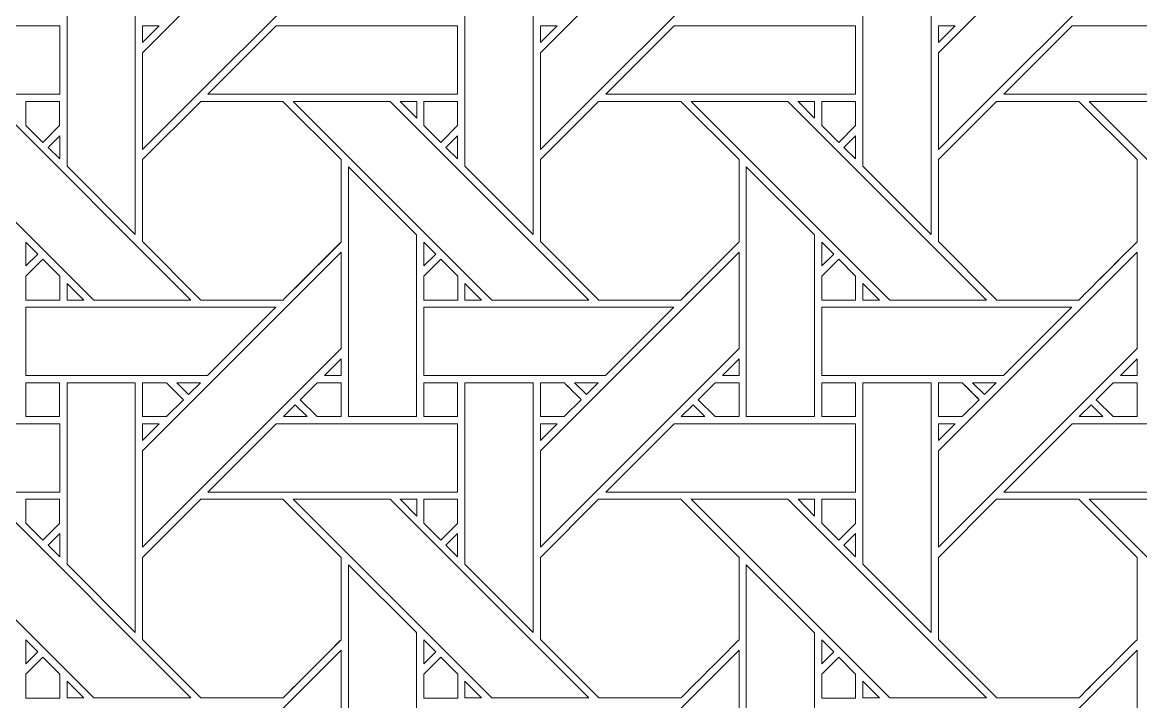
# Model space of a CAD drawing. Header units: inches. Extents: x 4.9 to 19.9, y 1.6 to 16.6.
# Drawn here: x 7.59 to 10.256, y 11.221 to 12.841 of the extents above; entities that cross this region are included whole.
import ezdxf

# ---------------------------------------------------------------- set-up
doc = ezdxf.new("R2010")
doc.units = ezdxf.units.IN
doc.header["$MEASUREMENT"] = 0
doc.layers.add('Design', color=7, linetype='Continuous', lineweight=0)

msp = doc.modelspace()

# ---------------------------------------------------------------- linework, layer by layer
at = {"layer": 'Design'}
for points, knots in [([(12.3829, 16.5948), (8.2407, 16.5948), (4.8829, 13.2369), (4.8829, 9.0948), (4.8829, 4.9526), (8.2407, 1.5948), (12.3829, 1.5948), (16.525, 1.5948), (19.8829, 4.9526), (19.8829, 9.0948), (19.8829, 13.2369), (16.525, 16.5948), (12.3829, 16.5948)], [0, 0, 0, 0, 1, 1, 1, 2, 2, 2, 3, 3, 3, 4, 4, 4, 4]), ([(12.3829, 15.6543), (8.7601, 15.6543), (5.8233, 12.7175), (5.8233, 9.0948), (5.8233, 5.472), (8.7601, 2.5353), (12.3829, 2.5353), (16.0056, 2.5353), (18.9424, 5.472), (18.9424, 9.0948), (18.9424, 12.7175), (16.0056, 15.6543), (12.3829, 15.6543)], [0, 0, 0, 0, 1, 1, 1, 2, 2, 2, 3, 3, 3, 4, 4, 4, 4]), ([(8.3504, 13.0116), (8.3504, 13.0116), (7.8768, 12.5379), (7.8768, 12.5379), (7.8768, 12.5379), (7.8768, 12.768), (7.8768, 12.768), (7.8768, 12.768), (8.3504, 13.2416), (8.3504, 13.2416), (8.3504, 13.2416), (8.3504, 13.0116), (8.3504, 13.0116)], [0, 0, 0, 0, 1, 1, 1, 2, 2, 2, 3, 3, 3, 4, 4, 4, 4]), ([(9.2992, 13.0116), (9.2992, 13.0116), (8.8255, 12.5379), (8.8255, 12.5379), (8.8255, 12.5379), (8.8255, 12.768), (8.8255, 12.768), (8.8255, 12.768), (9.2992, 13.2416), (9.2992, 13.2416), (9.2992, 13.2416), (9.2992, 13.0116), (9.2992, 13.0116)], [0, 0, 0, 0, 1, 1, 1, 2, 2, 2, 3, 3, 3, 4, 4, 4, 4]), ([(10.2479, 13.0116), (10.2479, 13.0116), (9.7742, 12.5379), (9.7742, 12.5379), (9.7742, 12.5379), (9.7742, 12.768), (9.7742, 12.768), (9.7742, 12.768), (10.2479, 13.2416), (10.2479, 13.2416), (10.2479, 13.2416), (10.2479, 13.0116), (10.2479, 13.0116)], [0, 0, 0, 0, 1, 1, 1, 2, 2, 2, 3, 3, 3, 4, 4, 4, 4]), ([(7.8596, 12.9301), (7.8596, 12.9301), (7.8596, 12.335), (7.8596, 12.335), (7.8596, 12.335), (7.6967, 12.4979), (7.6967, 12.4979), (7.6967, 12.4979), (7.6967, 12.9301), (7.6967, 12.9301), (7.6967, 12.9301), (7.8596, 12.9301), (7.8596, 12.9301)], [0, 0, 0, 0, 1, 1, 1, 2, 2, 2, 3, 3, 3, 4, 4, 4, 4]), ([(8.6454, 12.4979), (8.6454, 12.4979), (8.6454, 12.9301), (8.6454, 12.9301), (8.6454, 12.9301), (8.8083, 12.9301), (8.8083, 12.9301), (8.8083, 12.9301), (8.8083, 12.335), (8.8083, 12.335), (8.8083, 12.335), (8.6454, 12.4979), (8.6454, 12.4979)], [0, 0, 0, 0, 1, 1, 1, 2, 2, 2, 3, 3, 3, 4, 4, 4, 4]), ([(9.7571, 12.9301), (9.7571, 12.9301), (9.7571, 12.335), (9.7571, 12.335), (9.7571, 12.335), (9.5942, 12.4979), (9.5942, 12.4979), (9.5942, 12.4979), (9.5942, 12.9301), (9.5942, 12.9301), (9.5942, 12.9301), (9.7571, 12.9301), (9.7571, 12.9301)], [0, 0, 0, 0, 1, 1, 1, 2, 2, 2, 3, 3, 3, 4, 4, 4, 4]), ([(7.6792, 12.8322), (7.6792, 12.8322), (7.6792, 12.6694), (7.6792, 12.6694), (7.6792, 12.6694), (7.0839, 12.6694), (7.0839, 12.6694), (7.0839, 12.6694), (7.2467, 12.8322), (7.2467, 12.8322), (7.2467, 12.8322), (7.6792, 12.8322), (7.6792, 12.8322)], [0, 0, 0, 0, 1, 1, 1, 2, 2, 2, 3, 3, 3, 4, 4, 4, 4]), ([(7.9166, 12.8322), (7.9166, 12.8322), (7.8768, 12.7924), (7.8768, 12.7924), (7.8768, 12.7924), (7.8768, 12.8322), (7.8768, 12.8322), (7.8768, 12.8322), (7.9166, 12.8322), (7.9166, 12.8322)], [0, 0, 0, 0, 1, 1, 1, 2, 2, 2, 3, 3, 3, 3]), ([(8.6279, 12.8322), (8.6279, 12.8322), (8.6279, 12.6694), (8.6279, 12.6694), (8.6279, 12.6694), (8.0326, 12.6694), (8.0326, 12.6694), (8.0326, 12.6694), (8.1954, 12.8322), (8.1954, 12.8322), (8.1954, 12.8322), (8.6279, 12.8322), (8.6279, 12.8322)], [0, 0, 0, 0, 1, 1, 1, 2, 2, 2, 3, 3, 3, 4, 4, 4, 4]), ([(8.8255, 12.7924), (8.8255, 12.7924), (8.8255, 12.8322), (8.8255, 12.8322), (8.8255, 12.8322), (8.8653, 12.8322), (8.8653, 12.8322), (8.8653, 12.8322), (8.8255, 12.7924), (8.8255, 12.7924)], [0, 0, 0, 0, 1, 1, 1, 2, 2, 2, 3, 3, 3, 3]), ([(9.5766, 12.8322), (9.5766, 12.8322), (9.5766, 12.6694), (9.5766, 12.6694), (9.5766, 12.6694), (8.9813, 12.6694), (8.9813, 12.6694), (8.9813, 12.6694), (9.1442, 12.8322), (9.1442, 12.8322), (9.1442, 12.8322), (9.5766, 12.8322), (9.5766, 12.8322)], [0, 0, 0, 0, 1, 1, 1, 2, 2, 2, 3, 3, 3, 4, 4, 4, 4]), ([(9.8141, 12.8322), (9.8141, 12.8322), (9.7742, 12.7924), (9.7742, 12.7924), (9.7742, 12.7924), (9.7742, 12.8322), (9.7742, 12.8322), (9.7742, 12.8322), (9.8141, 12.8322), (9.8141, 12.8322)], [0, 0, 0, 0, 1, 1, 1, 2, 2, 2, 3, 3, 3, 3]), ([(10.5253, 12.8322), (10.5253, 12.8322), (10.5253, 12.6694), (10.5253, 12.6694), (10.5253, 12.6694), (9.9301, 12.6694), (9.9301, 12.6694), (9.9301, 12.6694), (10.0929, 12.8322), (10.0929, 12.8322), (10.0929, 12.8322), (10.5253, 12.8322), (10.5253, 12.8322)], [0, 0, 0, 0, 1, 1, 1, 2, 2, 2, 3, 3, 3, 4, 4, 4, 4]), ([(7.5181, 12.6522), (7.5181, 12.6522), (7.9918, 12.1786), (7.9918, 12.1786), (7.9918, 12.1786), (7.7607, 12.1786), (7.7607, 12.1786), (7.7607, 12.1786), (7.2872, 12.6522), (7.2872, 12.6522), (7.2872, 12.6522), (7.5181, 12.6522), (7.5181, 12.6522)], [0, 0, 0, 0, 1, 1, 1, 2, 2, 2, 3, 3, 3, 4, 4, 4, 4]), ([(7.6791, 12.6523), (7.6791, 12.6523), (7.6791, 12.5947), (7.6791, 12.5947), (7.6791, 12.5947), (7.6392, 12.5547), (7.6392, 12.5547), (7.6392, 12.5547), (7.5988, 12.5951), (7.5988, 12.5951), (7.5988, 12.5951), (7.5988, 12.6523), (7.5988, 12.6523), (7.5988, 12.6523), (7.6791, 12.6523), (7.6791, 12.6523)], [0, 0, 0, 0, 1, 1, 1, 2, 2, 2, 3, 3, 3, 4, 4, 4, 5, 5, 5, 5]), ([(7.6392, 12.5547), (7.6392, 12.5547), (7.5988, 12.5951), (7.5988, 12.5951), (7.5988, 12.5951), (7.5988, 12.6523), (7.5988, 12.6523), (7.5988, 12.6523), (7.6791, 12.6523), (7.6791, 12.6523), (7.6791, 12.6523), (7.6791, 12.5947), (7.6791, 12.5947), (7.6791, 12.5947), (7.6392, 12.5547), (7.6392, 12.5547)], [0, 0, 0, 0, 1, 1, 1, 2, 2, 2, 3, 3, 3, 4, 4, 4, 5, 5, 5, 5]), ([(8.2117, 12.1786), (8.2117, 12.1786), (8.016, 12.1786), (8.016, 12.1786), (8.016, 12.1786), (7.8767, 12.3179), (7.8767, 12.3179), (7.8767, 12.3179), (7.8767, 12.5135), (7.8767, 12.5135), (7.8767, 12.5135), (8.0154, 12.6523), (8.0154, 12.6523), (8.0154, 12.6523), (8.2116, 12.6523), (8.2116, 12.6523), (8.2116, 12.6523), (8.3504, 12.5135), (8.3504, 12.5135), (8.3504, 12.5135), (8.3504, 12.3173), (8.3504, 12.3173), (8.3326, 12.2994), (8.2207, 12.1876), (8.2117, 12.1786)], [0, 0, 0, 0, 1, 1, 1, 2, 2, 2, 3, 3, 3, 4, 4, 4, 5, 5, 5, 6, 6, 6, 7, 7, 7, 8, 8, 8, 8]), ([(8.2116, 12.6523), (8.2116, 12.6523), (8.3504, 12.5135), (8.3504, 12.5135), (8.3504, 12.5135), (8.3504, 12.3173), (8.3504, 12.3173), (8.3322, 12.299), (8.2204, 12.1874), (8.2117, 12.1786), (8.2117, 12.1786), (8.016, 12.1786), (8.016, 12.1786), (8.016, 12.1786), (7.8767, 12.3179), (7.8767, 12.3179), (7.8767, 12.3179), (7.8767, 12.5135), (7.8767, 12.5135), (7.8767, 12.5135), (8.0154, 12.6523), (8.0154, 12.6523), (8.0154, 12.6523), (8.2116, 12.6523), (8.2116, 12.6523)], [0, 0, 0, 0, 1, 1, 1, 2, 2, 2, 3, 3, 3, 4, 4, 4, 5, 5, 5, 6, 6, 6, 7, 7, 7, 8, 8, 8, 8]), ([(8.9405, 12.1786), (8.9405, 12.1786), (8.7095, 12.1786), (8.7095, 12.1786), (8.7095, 12.1786), (8.2359, 12.6522), (8.2359, 12.6522), (8.2359, 12.6522), (8.4668, 12.6522), (8.4668, 12.6522), (8.4668, 12.6522), (8.9405, 12.1786), (8.9405, 12.1786)], [0, 0, 0, 0, 1, 1, 1, 2, 2, 2, 3, 3, 3, 4, 4, 4, 4]), ([(8.491, 12.6522), (8.491, 12.6522), (8.5304, 12.6522), (8.5304, 12.6522), (8.5304, 12.6522), (8.5304, 12.6124), (8.5304, 12.6124), (8.5304, 12.6124), (8.491, 12.6522), (8.491, 12.6522)], [0, 0, 0, 0, 1, 1, 1, 2, 2, 2, 3, 3, 3, 3]), ([(8.6278, 12.6523), (8.6278, 12.6523), (8.6278, 12.5947), (8.6278, 12.5947), (8.6278, 12.5947), (8.5879, 12.5547), (8.5879, 12.5547), (8.5879, 12.5547), (8.5476, 12.5951), (8.5476, 12.5951), (8.5476, 12.5951), (8.5476, 12.6523), (8.5476, 12.6523), (8.5476, 12.6523), (8.6278, 12.6523), (8.6278, 12.6523)], [0, 0, 0, 0, 1, 1, 1, 2, 2, 2, 3, 3, 3, 4, 4, 4, 5, 5, 5, 5]), ([(8.6278, 12.5947), (8.6278, 12.5947), (8.5879, 12.5547), (8.5879, 12.5547), (8.5879, 12.5547), (8.5476, 12.5951), (8.5476, 12.5951), (8.5476, 12.5951), (8.5476, 12.6523), (8.5476, 12.6523), (8.5476, 12.6523), (8.6278, 12.6523), (8.6278, 12.6523), (8.6278, 12.6523), (8.6278, 12.5947), (8.6278, 12.5947)], [0, 0, 0, 0, 1, 1, 1, 2, 2, 2, 3, 3, 3, 4, 4, 4, 5, 5, 5, 5]), ([(8.9642, 12.6523), (8.9642, 12.6523), (9.1604, 12.6523), (9.1604, 12.6523), (9.1604, 12.6523), (9.2991, 12.5135), (9.2991, 12.5135), (9.2991, 12.5135), (9.2991, 12.3173), (9.2991, 12.3173), (9.2813, 12.2994), (9.1694, 12.1876), (9.1604, 12.1786), (9.1604, 12.1786), (8.9647, 12.1786), (8.9647, 12.1786), (8.9647, 12.1786), (8.8255, 12.3179), (8.8255, 12.3179), (8.8255, 12.3179), (8.8255, 12.5135), (8.8255, 12.5135), (8.8255, 12.5135), (8.9642, 12.6523), (8.9642, 12.6523)], [0, 0, 0, 0, 1, 1, 1, 2, 2, 2, 3, 3, 3, 4, 4, 4, 5, 5, 5, 6, 6, 6, 7, 7, 7, 8, 8, 8, 8]), ([(8.9642, 12.6523), (8.9642, 12.6523), (9.1604, 12.6523), (9.1604, 12.6523), (9.1604, 12.6523), (9.2991, 12.5135), (9.2991, 12.5135), (9.2991, 12.5135), (9.2991, 12.3173), (9.2991, 12.3173), (9.281, 12.2991), (9.1691, 12.1874), (9.1604, 12.1786), (9.1604, 12.1786), (8.9647, 12.1786), (8.9647, 12.1786), (8.9647, 12.1786), (8.8255, 12.3179), (8.8255, 12.3179), (8.8255, 12.3179), (8.8255, 12.5135), (8.8255, 12.5135), (8.8255, 12.5135), (8.9642, 12.6523), (8.9642, 12.6523)], [0, 0, 0, 0, 1, 1, 1, 2, 2, 2, 3, 3, 3, 4, 4, 4, 5, 5, 5, 6, 6, 6, 7, 7, 7, 8, 8, 8, 8]), ([(9.4156, 12.6522), (9.4156, 12.6522), (9.8892, 12.1786), (9.8892, 12.1786), (9.8892, 12.1786), (9.6582, 12.1786), (9.6582, 12.1786), (9.6582, 12.1786), (9.1846, 12.6522), (9.1846, 12.6522), (9.1846, 12.6522), (9.4156, 12.6522), (9.4156, 12.6522)], [0, 0, 0, 0, 1, 1, 1, 2, 2, 2, 3, 3, 3, 4, 4, 4, 4]), ([(9.4791, 12.6522), (9.4791, 12.6522), (9.4791, 12.6124), (9.4791, 12.6124), (9.4791, 12.6124), (9.4397, 12.6522), (9.4397, 12.6522), (9.4397, 12.6522), (9.4791, 12.6522), (9.4791, 12.6522)], [0, 0, 0, 0, 1, 1, 1, 2, 2, 2, 3, 3, 3, 3]), ([(9.5766, 12.6523), (9.5766, 12.6523), (9.5766, 12.5947), (9.5766, 12.5947), (9.5766, 12.5947), (9.5366, 12.5547), (9.5366, 12.5547), (9.5366, 12.5547), (9.4963, 12.5951), (9.4963, 12.5951), (9.4963, 12.5951), (9.4963, 12.6523), (9.4963, 12.6523), (9.4963, 12.6523), (9.5766, 12.6523), (9.5766, 12.6523)], [0, 0, 0, 0, 1, 1, 1, 2, 2, 2, 3, 3, 3, 4, 4, 4, 5, 5, 5, 5]), ([(9.5366, 12.5547), (9.5366, 12.5547), (9.4963, 12.5951), (9.4963, 12.5951), (9.4963, 12.5951), (9.4963, 12.6523), (9.4963, 12.6523), (9.4963, 12.6523), (9.5766, 12.6523), (9.5766, 12.6523), (9.5766, 12.6523), (9.5766, 12.5947), (9.5766, 12.5947), (9.5766, 12.5947), (9.5366, 12.5547), (9.5366, 12.5547)], [0, 0, 0, 0, 1, 1, 1, 2, 2, 2, 3, 3, 3, 4, 4, 4, 5, 5, 5, 5]), ([(9.9129, 12.6523), (9.9129, 12.6523), (10.1091, 12.6523), (10.1091, 12.6523), (10.1091, 12.6523), (10.2478, 12.5135), (10.2478, 12.5135), (10.2478, 12.5135), (10.2478, 12.3173), (10.2478, 12.3173), (10.23, 12.2994), (10.1181, 12.1876), (10.1091, 12.1786), (10.1091, 12.1786), (9.9134, 12.1786), (9.9134, 12.1786), (9.9134, 12.1786), (9.7742, 12.3179), (9.7742, 12.3179), (9.7742, 12.3179), (9.7742, 12.5135), (9.7742, 12.5135), (9.7742, 12.5135), (9.9129, 12.6523), (9.9129, 12.6523)], [0, 0, 0, 0, 1, 1, 1, 2, 2, 2, 3, 3, 3, 4, 4, 4, 5, 5, 5, 6, 6, 6, 7, 7, 7, 8, 8, 8, 8]), ([(10.1091, 12.6523), (10.1091, 12.6523), (10.2478, 12.5135), (10.2478, 12.5135), (10.2478, 12.5135), (10.2478, 12.3173), (10.2478, 12.3173), (10.2301, 12.2995), (10.1182, 12.1877), (10.1091, 12.1786), (10.1091, 12.1786), (9.9134, 12.1786), (9.9134, 12.1786), (9.9134, 12.1786), (9.7742, 12.3179), (9.7742, 12.3179), (9.7742, 12.3179), (9.7742, 12.5135), (9.7742, 12.5135), (9.7742, 12.5135), (9.9129, 12.6523), (9.9129, 12.6523), (9.9129, 12.6523), (10.1091, 12.6523), (10.1091, 12.6523)], [0, 0, 0, 0, 1, 1, 1, 2, 2, 2, 3, 3, 3, 4, 4, 4, 5, 5, 5, 6, 6, 6, 7, 7, 7, 8, 8, 8, 8]), ([(10.838, 12.1786), (10.838, 12.1786), (10.6069, 12.1786), (10.6069, 12.1786), (10.6069, 12.1786), (10.1334, 12.6522), (10.1334, 12.6522), (10.1334, 12.6522), (10.3643, 12.6522), (10.3643, 12.6522), (10.3643, 12.6522), (10.838, 12.1786), (10.838, 12.1786)], [0, 0, 0, 0, 1, 1, 1, 2, 2, 2, 3, 3, 3, 4, 4, 4, 4]), ([(7.6792, 12.5704), (7.6792, 12.5704), (7.6792, 12.5152), (7.6792, 12.5152), (7.6792, 12.5152), (7.6514, 12.5426), (7.6514, 12.5426), (7.6514, 12.5426), (7.6792, 12.5704), (7.6792, 12.5704)], [0, 0, 0, 0, 1, 1, 1, 2, 2, 2, 3, 3, 3, 3]), ([(8.6279, 12.5704), (8.6279, 12.5704), (8.6279, 12.5152), (8.6279, 12.5152), (8.6279, 12.5152), (8.6001, 12.5426), (8.6001, 12.5426), (8.6001, 12.5426), (8.6279, 12.5704), (8.6279, 12.5704)], [0, 0, 0, 0, 1, 1, 1, 2, 2, 2, 3, 3, 3, 3]), ([(9.5766, 12.5704), (9.5766, 12.5704), (9.5766, 12.5152), (9.5766, 12.5152), (9.5766, 12.5152), (9.5488, 12.5426), (9.5488, 12.5426), (9.5488, 12.5426), (9.5766, 12.5704), (9.5766, 12.5704)], [0, 0, 0, 0, 1, 1, 1, 2, 2, 2, 3, 3, 3, 3]), ([(8.3676, 11.9006), (8.3676, 11.9006), (8.3676, 12.4964), (8.3676, 12.4964), (8.3676, 12.4964), (8.5303, 12.3343), (8.5303, 12.3343), (8.5303, 12.3343), (8.5303, 11.9006), (8.5303, 11.9006), (8.5303, 11.9006), (8.3676, 11.9006), (8.3676, 11.9006)], [0, 0, 0, 0, 1, 1, 1, 2, 2, 2, 3, 3, 3, 4, 4, 4, 4]), ([(9.3163, 11.9006), (9.3163, 11.9006), (9.3163, 12.4964), (9.3163, 12.4964), (9.3163, 12.4964), (9.4791, 12.3343), (9.4791, 12.3343), (9.4791, 12.3343), (9.4791, 11.9006), (9.4791, 11.9006), (9.4791, 11.9006), (9.3163, 11.9006), (9.3163, 11.9006)], [0, 0, 0, 0, 1, 1, 1, 2, 2, 2, 3, 3, 3, 4, 4, 4, 4]), ([(7.5989, 12.26), (7.5989, 12.26), (7.5989, 12.3168), (7.5989, 12.3168), (7.5989, 12.3168), (7.6271, 12.2882), (7.6271, 12.2882), (7.6271, 12.2882), (7.5989, 12.26), (7.5989, 12.26)], [0, 0, 0, 0, 1, 1, 1, 2, 2, 2, 3, 3, 3, 3]), ([(8.3504, 12.0628), (8.3504, 12.0628), (7.8768, 11.5892), (7.8768, 11.5892), (7.8768, 11.5892), (7.8768, 11.8193), (7.8768, 11.8193), (7.8768, 11.8193), (8.3504, 12.2929), (8.3504, 12.2929), (8.3504, 12.2929), (8.3504, 12.0628), (8.3504, 12.0628)], [0, 0, 0, 0, 1, 1, 1, 2, 2, 2, 3, 3, 3, 4, 4, 4, 4]), ([(8.5476, 12.26), (8.5476, 12.26), (8.5476, 12.3168), (8.5476, 12.3168), (8.5476, 12.3168), (8.5758, 12.2882), (8.5758, 12.2882), (8.5758, 12.2882), (8.5476, 12.26), (8.5476, 12.26)], [0, 0, 0, 0, 1, 1, 1, 2, 2, 2, 3, 3, 3, 3]), ([(9.2992, 12.0628), (9.2992, 12.0628), (8.8255, 11.5892), (8.8255, 11.5892), (8.8255, 11.5892), (8.8255, 11.8193), (8.8255, 11.8193), (8.8255, 11.8193), (9.2992, 12.2929), (9.2992, 12.2929), (9.2992, 12.2929), (9.2992, 12.0628), (9.2992, 12.0628)], [0, 0, 0, 0, 1, 1, 1, 2, 2, 2, 3, 3, 3, 4, 4, 4, 4]), ([(9.4964, 12.26), (9.4964, 12.26), (9.4964, 12.3168), (9.4964, 12.3168), (9.4964, 12.3168), (9.5246, 12.2882), (9.5246, 12.2882), (9.5246, 12.2882), (9.4964, 12.26), (9.4964, 12.26)], [0, 0, 0, 0, 1, 1, 1, 2, 2, 2, 3, 3, 3, 3]), ([(10.2479, 12.0628), (10.2479, 12.0628), (9.7742, 11.5892), (9.7742, 11.5892), (9.7742, 11.5892), (9.7742, 11.8193), (9.7742, 11.8193), (9.7742, 11.8193), (10.2479, 12.2929), (10.2479, 12.2929), (10.2479, 12.2929), (10.2479, 12.0628), (10.2479, 12.0628)], [0, 0, 0, 0, 1, 1, 1, 2, 2, 2, 3, 3, 3, 4, 4, 4, 4]), ([(7.5989, 12.1784), (7.5989, 12.1784), (7.5989, 12.2357), (7.5989, 12.2357), (7.5989, 12.2357), (7.6392, 12.276), (7.6392, 12.276), (7.6392, 12.276), (7.6795, 12.2357), (7.6795, 12.2357), (7.6795, 12.2357), (7.6795, 12.1784), (7.6795, 12.1784), (7.6795, 12.1784), (7.5989, 12.1784), (7.5989, 12.1784)], [0, 0, 0, 0, 1, 1, 1, 2, 2, 2, 3, 3, 3, 4, 4, 4, 5, 5, 5, 5]), ([(7.6392, 12.276), (7.6392, 12.276), (7.6795, 12.2357), (7.6795, 12.2357), (7.6795, 12.2357), (7.6795, 12.1784), (7.6795, 12.1784), (7.6795, 12.1784), (7.5989, 12.1784), (7.5989, 12.1784), (7.5989, 12.1784), (7.5989, 12.2357), (7.5989, 12.2357), (7.5989, 12.2357), (7.6392, 12.276), (7.6392, 12.276)], [0, 0, 0, 0, 1, 1, 1, 2, 2, 2, 3, 3, 3, 4, 4, 4, 5, 5, 5, 5]), ([(8.5476, 12.1784), (8.5476, 12.1784), (8.5476, 12.2357), (8.5476, 12.2357), (8.5476, 12.2357), (8.5879, 12.276), (8.5879, 12.276), (8.5879, 12.276), (8.6282, 12.2357), (8.6282, 12.2357), (8.6282, 12.2357), (8.6282, 12.1784), (8.6282, 12.1784), (8.6282, 12.1784), (8.5476, 12.1784), (8.5476, 12.1784)], [0, 0, 0, 0, 1, 1, 1, 2, 2, 2, 3, 3, 3, 4, 4, 4, 5, 5, 5, 5]), ([(8.5879, 12.276), (8.5879, 12.276), (8.6282, 12.2357), (8.6282, 12.2357), (8.6282, 12.2357), (8.6282, 12.1784), (8.6282, 12.1784), (8.6282, 12.1784), (8.5476, 12.1784), (8.5476, 12.1784), (8.5476, 12.1784), (8.5476, 12.2357), (8.5476, 12.2357), (8.5476, 12.2357), (8.5879, 12.276), (8.5879, 12.276)], [0, 0, 0, 0, 1, 1, 1, 2, 2, 2, 3, 3, 3, 4, 4, 4, 5, 5, 5, 5]), ([(9.4963, 12.1784), (9.4963, 12.1784), (9.4963, 12.2357), (9.4963, 12.2357), (9.4963, 12.2357), (9.5367, 12.276), (9.5367, 12.276), (9.5367, 12.276), (9.577, 12.2357), (9.577, 12.2357), (9.577, 12.2357), (9.577, 12.1784), (9.577, 12.1784), (9.577, 12.1784), (9.4963, 12.1784), (9.4963, 12.1784)], [0, 0, 0, 0, 1, 1, 1, 2, 2, 2, 3, 3, 3, 4, 4, 4, 5, 5, 5, 5]), ([(9.5367, 12.276), (9.5367, 12.276), (9.577, 12.2357), (9.577, 12.2357), (9.577, 12.2357), (9.577, 12.1784), (9.577, 12.1784), (9.577, 12.1784), (9.4963, 12.1784), (9.4963, 12.1784), (9.4963, 12.1784), (9.4963, 12.2357), (9.4963, 12.2357), (9.4963, 12.2357), (9.5367, 12.276), (9.5367, 12.276)], [0, 0, 0, 0, 1, 1, 1, 2, 2, 2, 3, 3, 3, 4, 4, 4, 5, 5, 5, 5]), ([(7.6968, 12.1786), (7.6968, 12.1786), (7.6968, 12.2184), (7.6968, 12.2184), (7.6968, 12.2184), (7.7365, 12.1786), (7.7365, 12.1786), (7.7365, 12.1786), (7.6968, 12.1786), (7.6968, 12.1786)], [0, 0, 0, 0, 1, 1, 1, 2, 2, 2, 3, 3, 3, 3]), ([(8.6455, 12.1786), (8.6455, 12.1786), (8.6455, 12.2184), (8.6455, 12.2184), (8.6455, 12.2184), (8.6853, 12.1786), (8.6853, 12.1786), (8.6853, 12.1786), (8.6455, 12.1786), (8.6455, 12.1786)], [0, 0, 0, 0, 1, 1, 1, 2, 2, 2, 3, 3, 3, 3]), ([(9.5943, 12.1786), (9.5943, 12.1786), (9.5943, 12.2184), (9.5943, 12.2184), (9.5943, 12.2184), (9.634, 12.1786), (9.634, 12.1786), (9.634, 12.1786), (9.5943, 12.1786), (9.5943, 12.1786)], [0, 0, 0, 0, 1, 1, 1, 2, 2, 2, 3, 3, 3, 3]), ([(8.1946, 12.1613), (8.1946, 12.1613), (8.0319, 11.9986), (8.0319, 11.9986), (8.0319, 11.9986), (7.5989, 11.9986), (7.5989, 11.9986), (7.5989, 11.9986), (7.5989, 12.1613), (7.5989, 12.1613), (7.5989, 12.1613), (8.1946, 12.1613), (8.1946, 12.1613)], [0, 0, 0, 0, 1, 1, 1, 2, 2, 2, 3, 3, 3, 4, 4, 4, 4]), ([(9.1433, 12.1613), (9.1433, 12.1613), (8.9806, 11.9986), (8.9806, 11.9986), (8.9806, 11.9986), (8.5476, 11.9986), (8.5476, 11.9986), (8.5476, 11.9986), (8.5476, 12.1613), (8.5476, 12.1613), (8.5476, 12.1613), (9.1433, 12.1613), (9.1433, 12.1613)], [0, 0, 0, 0, 1, 1, 1, 2, 2, 2, 3, 3, 3, 4, 4, 4, 4]), ([(10.0921, 12.1613), (10.0921, 12.1613), (9.9293, 11.9986), (9.9293, 11.9986), (9.9293, 11.9986), (9.4964, 11.9986), (9.4964, 11.9986), (9.4964, 11.9986), (9.4964, 12.1613), (9.4964, 12.1613), (9.4964, 12.1613), (10.0921, 12.1613), (10.0921, 12.1613)], [0, 0, 0, 0, 1, 1, 1, 2, 2, 2, 3, 3, 3, 4, 4, 4, 4]), ([(8.3107, 11.9987), (8.3107, 11.9987), (8.3504, 12.0384), (8.3504, 12.0384), (8.3504, 12.0384), (8.3504, 11.9987), (8.3504, 11.9987), (8.3504, 11.9987), (8.3107, 11.9987), (8.3107, 11.9987)], [0, 0, 0, 0, 1, 1, 1, 2, 2, 2, 3, 3, 3, 3]), ([(9.2594, 11.9987), (9.2594, 11.9987), (9.2992, 12.0384), (9.2992, 12.0384), (9.2992, 12.0384), (9.2992, 11.9987), (9.2992, 11.9987), (9.2992, 11.9987), (9.2594, 11.9987), (9.2594, 11.9987)], [0, 0, 0, 0, 1, 1, 1, 2, 2, 2, 3, 3, 3, 3]), ([(10.2081, 11.9987), (10.2081, 11.9987), (10.2479, 12.0384), (10.2479, 12.0384), (10.2479, 12.0384), (10.2479, 11.9987), (10.2479, 11.9987), (10.2479, 11.9987), (10.2081, 11.9987), (10.2081, 11.9987)], [0, 0, 0, 0, 1, 1, 1, 2, 2, 2, 3, 3, 3, 3]), ([(7.5989, 11.9006), (7.5989, 11.9006), (7.5989, 11.9814), (7.5989, 11.9814), (7.5989, 11.9814), (7.6791, 11.9814), (7.6791, 11.9814), (7.6791, 11.9814), (7.6791, 11.9006), (7.6791, 11.9006), (7.6791, 11.9006), (7.5989, 11.9006), (7.5989, 11.9006)], [0, 0, 0, 0, 1, 1, 1, 2, 2, 2, 3, 3, 3, 4, 4, 4, 4]), ([(7.6791, 11.9814), (7.6791, 11.9814), (7.6791, 11.9006), (7.6791, 11.9006), (7.6791, 11.9006), (7.5989, 11.9006), (7.5989, 11.9006), (7.5989, 11.9006), (7.5989, 11.9814), (7.5989, 11.9814), (7.5989, 11.9814), (7.6791, 11.9814), (7.6791, 11.9814)], [0, 0, 0, 0, 1, 1, 1, 2, 2, 2, 3, 3, 3, 4, 4, 4, 4]), ([(7.8596, 11.9814), (7.8596, 11.9814), (7.8596, 11.3863), (7.8596, 11.3863), (7.8596, 11.3863), (7.6967, 11.5492), (7.6967, 11.5492), (7.6967, 11.5492), (7.6967, 11.9814), (7.6967, 11.9814), (7.6967, 11.9814), (7.8596, 11.9814), (7.8596, 11.9814)], [0, 0, 0, 0, 1, 1, 1, 2, 2, 2, 3, 3, 3, 4, 4, 4, 4]), ([(7.8767, 11.9006), (7.8767, 11.9006), (7.8767, 11.9814), (7.8767, 11.9814), (7.8767, 11.9814), (7.9338, 11.9814), (7.9338, 11.9814), (7.9389, 11.9763), (7.9697, 11.9455), (7.9741, 11.9411), (7.9741, 11.9411), (7.9337, 11.9006), (7.9337, 11.9006), (7.9337, 11.9006), (7.8767, 11.9006), (7.8767, 11.9006)], [0, 0, 0, 0, 1, 1, 1, 2, 2, 2, 3, 3, 3, 4, 4, 4, 5, 5, 5, 5]), ([(7.9741, 11.9411), (7.9741, 11.9411), (7.9337, 11.9006), (7.9337, 11.9006), (7.9337, 11.9006), (7.8767, 11.9006), (7.8767, 11.9006), (7.8767, 11.9006), (7.8767, 11.9814), (7.8767, 11.9814), (7.8767, 11.9814), (7.9338, 11.9814), (7.9338, 11.9814), (7.939, 11.9762), (7.9698, 11.9454), (7.9741, 11.9411)], [0, 0, 0, 0, 1, 1, 1, 2, 2, 2, 3, 3, 3, 4, 4, 4, 5, 5, 5, 5]), ([(7.9864, 11.9532), (7.9864, 11.9532), (7.9582, 11.9814), (7.9582, 11.9814), (7.9582, 11.9814), (8.0146, 11.9814), (8.0146, 11.9814), (8.0146, 11.9814), (7.9864, 11.9532), (7.9864, 11.9532)], [0, 0, 0, 0, 1, 1, 1, 2, 2, 2, 3, 3, 3, 3]), ([(8.2933, 11.9006), (8.2933, 11.9006), (8.2529, 11.941), (8.2529, 11.941), (8.2529, 11.941), (8.2934, 11.9814), (8.2934, 11.9814), (8.2934, 11.9814), (8.3504, 11.9814), (8.3504, 11.9814), (8.3504, 11.9814), (8.3504, 11.9006), (8.3504, 11.9006), (8.3504, 11.9006), (8.2933, 11.9006), (8.2933, 11.9006)], [0, 0, 0, 0, 1, 1, 1, 2, 2, 2, 3, 3, 3, 4, 4, 4, 5, 5, 5, 5]), ([(8.3504, 11.9814), (8.3504, 11.9814), (8.3504, 11.9006), (8.3504, 11.9006), (8.3504, 11.9006), (8.2933, 11.9006), (8.2933, 11.9006), (8.2933, 11.9006), (8.2529, 11.941), (8.2529, 11.941), (8.2529, 11.941), (8.2934, 11.9814), (8.2934, 11.9814), (8.2934, 11.9814), (8.3504, 11.9814), (8.3504, 11.9814)], [0, 0, 0, 0, 1, 1, 1, 2, 2, 2, 3, 3, 3, 4, 4, 4, 5, 5, 5, 5]), ([(8.5476, 11.9006), (8.5476, 11.9006), (8.5476, 11.9814), (8.5476, 11.9814), (8.5476, 11.9814), (8.6278, 11.9814), (8.6278, 11.9814), (8.6278, 11.9814), (8.6278, 11.9006), (8.6278, 11.9006), (8.6278, 11.9006), (8.5476, 11.9006), (8.5476, 11.9006)], [0, 0, 0, 0, 1, 1, 1, 2, 2, 2, 3, 3, 3, 4, 4, 4, 4]), ([(8.6278, 11.9814), (8.6278, 11.9814), (8.6278, 11.9006), (8.6278, 11.9006), (8.6278, 11.9006), (8.5476, 11.9006), (8.5476, 11.9006), (8.5476, 11.9006), (8.5476, 11.9814), (8.5476, 11.9814), (8.5476, 11.9814), (8.6278, 11.9814), (8.6278, 11.9814)], [0, 0, 0, 0, 1, 1, 1, 2, 2, 2, 3, 3, 3, 4, 4, 4, 4]), ([(8.8083, 11.9814), (8.8083, 11.9814), (8.8083, 11.3863), (8.8083, 11.3863), (8.8083, 11.3863), (8.6454, 11.5492), (8.6454, 11.5492), (8.6454, 11.5492), (8.6454, 11.9814), (8.6454, 11.9814), (8.6454, 11.9814), (8.8083, 11.9814), (8.8083, 11.9814)], [0, 0, 0, 0, 1, 1, 1, 2, 2, 2, 3, 3, 3, 4, 4, 4, 4]), ([(8.8825, 11.9814), (8.8877, 11.9763), (8.9184, 11.9455), (8.9228, 11.9411), (8.9228, 11.9411), (8.8824, 11.9006), (8.8824, 11.9006), (8.8824, 11.9006), (8.8255, 11.9006), (8.8255, 11.9006), (8.8255, 11.9006), (8.8255, 11.9814), (8.8255, 11.9814), (8.8255, 11.9814), (8.8825, 11.9814), (8.8825, 11.9814)], [0, 0, 0, 0, 1, 1, 1, 2, 2, 2, 3, 3, 3, 4, 4, 4, 5, 5, 5, 5]), ([(8.9228, 11.9411), (8.9228, 11.9411), (8.8824, 11.9006), (8.8824, 11.9006), (8.8824, 11.9006), (8.8255, 11.9006), (8.8255, 11.9006), (8.8255, 11.9006), (8.8255, 11.9814), (8.8255, 11.9814), (8.8255, 11.9814), (8.8825, 11.9814), (8.8825, 11.9814), (8.8878, 11.9762), (8.9186, 11.9453), (8.9228, 11.9411)], [0, 0, 0, 0, 1, 1, 1, 2, 2, 2, 3, 3, 3, 4, 4, 4, 5, 5, 5, 5]), ([(8.9069, 11.9814), (8.9069, 11.9814), (8.9634, 11.9814), (8.9634, 11.9814), (8.9634, 11.9814), (8.9351, 11.9532), (8.9351, 11.9532), (8.9351, 11.9532), (8.9069, 11.9814), (8.9069, 11.9814)], [0, 0, 0, 0, 1, 1, 1, 2, 2, 2, 3, 3, 3, 3]), ([(9.242, 11.9006), (9.242, 11.9006), (9.2017, 11.941), (9.2017, 11.941), (9.2017, 11.941), (9.2421, 11.9814), (9.2421, 11.9814), (9.2421, 11.9814), (9.2991, 11.9814), (9.2991, 11.9814), (9.2991, 11.9814), (9.2991, 11.9006), (9.2991, 11.9006), (9.2991, 11.9006), (9.242, 11.9006), (9.242, 11.9006)], [0, 0, 0, 0, 1, 1, 1, 2, 2, 2, 3, 3, 3, 4, 4, 4, 5, 5, 5, 5]), ([(9.2991, 11.9814), (9.2991, 11.9814), (9.2991, 11.9006), (9.2991, 11.9006), (9.2991, 11.9006), (9.242, 11.9006), (9.242, 11.9006), (9.242, 11.9006), (9.2017, 11.941), (9.2017, 11.941), (9.2017, 11.941), (9.2421, 11.9814), (9.2421, 11.9814), (9.2421, 11.9814), (9.2991, 11.9814), (9.2991, 11.9814)], [0, 0, 0, 0, 1, 1, 1, 2, 2, 2, 3, 3, 3, 4, 4, 4, 5, 5, 5, 5]), ([(9.4963, 11.9814), (9.4963, 11.9814), (9.5766, 11.9814), (9.5766, 11.9814), (9.5766, 11.9814), (9.5766, 11.9006), (9.5766, 11.9006), (9.5766, 11.9006), (9.4963, 11.9006), (9.4963, 11.9006), (9.4963, 11.9006), (9.4963, 11.9814), (9.4963, 11.9814)], [0, 0, 0, 0, 1, 1, 1, 2, 2, 2, 3, 3, 3, 4, 4, 4, 4]), ([(9.5766, 11.9814), (9.5766, 11.9814), (9.5766, 11.9006), (9.5766, 11.9006), (9.5766, 11.9006), (9.4963, 11.9006), (9.4963, 11.9006), (9.4963, 11.9006), (9.4963, 11.9814), (9.4963, 11.9814), (9.4963, 11.9814), (9.5766, 11.9814), (9.5766, 11.9814)], [0, 0, 0, 0, 1, 1, 1, 2, 2, 2, 3, 3, 3, 4, 4, 4, 4]), ([(9.5942, 11.5492), (9.5942, 11.5492), (9.5942, 11.9814), (9.5942, 11.9814), (9.5942, 11.9814), (9.7571, 11.9814), (9.7571, 11.9814), (9.7571, 11.9814), (9.7571, 11.3863), (9.7571, 11.3863), (9.7571, 11.3863), (9.5942, 11.5492), (9.5942, 11.5492)], [0, 0, 0, 0, 1, 1, 1, 2, 2, 2, 3, 3, 3, 4, 4, 4, 4]), ([(9.8313, 11.9814), (9.8364, 11.9763), (9.8672, 11.9455), (9.8716, 11.9411), (9.8716, 11.9411), (9.8312, 11.9006), (9.8312, 11.9006), (9.8312, 11.9006), (9.7742, 11.9006), (9.7742, 11.9006), (9.7742, 11.9006), (9.7742, 11.9814), (9.7742, 11.9814), (9.7742, 11.9814), (9.8313, 11.9814), (9.8313, 11.9814)], [0, 0, 0, 0, 1, 1, 1, 2, 2, 2, 3, 3, 3, 4, 4, 4, 5, 5, 5, 5]), ([(9.8558, 11.9569), (9.8558, 11.9569), (9.8716, 11.9411), (9.8716, 11.9411), (9.8716, 11.9411), (9.8312, 11.9006), (9.8312, 11.9006), (9.8312, 11.9006), (9.7742, 11.9006), (9.7742, 11.9006), (9.7742, 11.9006), (9.7742, 11.9814), (9.7742, 11.9814), (9.7742, 11.9814), (9.8313, 11.9814), (9.8313, 11.9814), (9.8366, 11.9761), (9.8465, 11.9662), (9.8558, 11.9569)], [0, 0, 0, 0, 1, 1, 1, 2, 2, 2, 3, 3, 3, 4, 4, 4, 5, 5, 5, 6, 6, 6, 6]), ([(9.8838, 11.9532), (9.8838, 11.9532), (9.8556, 11.9814), (9.8556, 11.9814), (9.8556, 11.9814), (9.9121, 11.9814), (9.9121, 11.9814), (9.9121, 11.9814), (9.8838, 11.9532), (9.8838, 11.9532)], [0, 0, 0, 0, 1, 1, 1, 2, 2, 2, 3, 3, 3, 3]), ([(10.2479, 11.9814), (10.2479, 11.9814), (10.2479, 11.9006), (10.2479, 11.9006), (10.2479, 11.9006), (10.1907, 11.9006), (10.1907, 11.9006), (10.1907, 11.9006), (10.1504, 11.941), (10.1504, 11.941), (10.1504, 11.941), (10.1908, 11.9814), (10.1908, 11.9814), (10.1908, 11.9814), (10.2479, 11.9814), (10.2479, 11.9814)], [0, 0, 0, 0, 1, 1, 1, 2, 2, 2, 3, 3, 3, 4, 4, 4, 5, 5, 5, 5]), ([(10.2479, 11.9814), (10.2479, 11.9814), (10.2479, 11.9006), (10.2479, 11.9006), (10.2479, 11.9006), (10.1907, 11.9006), (10.1907, 11.9006), (10.1907, 11.9006), (10.1504, 11.941), (10.1504, 11.941), (10.1504, 11.941), (10.1908, 11.9814), (10.1908, 11.9814), (10.1908, 11.9814), (10.2479, 11.9814), (10.2479, 11.9814)], [0, 0, 0, 0, 1, 1, 1, 2, 2, 2, 3, 3, 3, 4, 4, 4, 5, 5, 5, 5]), ([(8.2691, 11.9006), (8.2691, 11.9006), (8.2126, 11.9006), (8.2126, 11.9006), (8.2126, 11.9006), (8.2409, 11.9289), (8.2409, 11.9289), (8.2409, 11.9289), (8.2691, 11.9006), (8.2691, 11.9006)], [0, 0, 0, 0, 1, 1, 1, 2, 2, 2, 3, 3, 3, 3]), ([(9.2178, 11.9006), (9.2178, 11.9006), (9.1613, 11.9006), (9.1613, 11.9006), (9.1613, 11.9006), (9.1896, 11.9289), (9.1896, 11.9289), (9.1896, 11.9289), (9.2178, 11.9006), (9.2178, 11.9006)], [0, 0, 0, 0, 1, 1, 1, 2, 2, 2, 3, 3, 3, 3]), ([(10.1666, 11.9006), (10.1666, 11.9006), (10.11, 11.9006), (10.11, 11.9006), (10.11, 11.9006), (10.1383, 11.9289), (10.1383, 11.9289), (10.1383, 11.9289), (10.1666, 11.9006), (10.1666, 11.9006)], [0, 0, 0, 0, 1, 1, 1, 2, 2, 2, 3, 3, 3, 3]), ([(7.6792, 11.8835), (7.6792, 11.8835), (7.6792, 11.7206), (7.6792, 11.7206), (7.6792, 11.7206), (7.0839, 11.7206), (7.0839, 11.7206), (7.0839, 11.7206), (7.2467, 11.8835), (7.2467, 11.8835), (7.2467, 11.8835), (7.6792, 11.8835), (7.6792, 11.8835)], [0, 0, 0, 0, 1, 1, 1, 2, 2, 2, 3, 3, 3, 4, 4, 4, 4]), ([(7.8768, 11.8436), (7.8768, 11.8436), (7.8768, 11.8835), (7.8768, 11.8835), (7.8768, 11.8835), (7.9166, 11.8835), (7.9166, 11.8835), (7.9166, 11.8835), (7.8768, 11.8436), (7.8768, 11.8436)], [0, 0, 0, 0, 1, 1, 1, 2, 2, 2, 3, 3, 3, 3]), ([(8.6279, 11.8835), (8.6279, 11.8835), (8.6279, 11.7206), (8.6279, 11.7206), (8.6279, 11.7206), (8.0326, 11.7206), (8.0326, 11.7206), (8.0326, 11.7206), (8.1955, 11.8835), (8.1955, 11.8835), (8.1955, 11.8835), (8.6279, 11.8835), (8.6279, 11.8835)], [0, 0, 0, 0, 1, 1, 1, 2, 2, 2, 3, 3, 3, 4, 4, 4, 4]), ([(8.8653, 11.8835), (8.8653, 11.8835), (8.8255, 11.8436), (8.8255, 11.8436), (8.8255, 11.8436), (8.8255, 11.8835), (8.8255, 11.8835), (8.8255, 11.8835), (8.8653, 11.8835), (8.8653, 11.8835)], [0, 0, 0, 0, 1, 1, 1, 2, 2, 2, 3, 3, 3, 3]), ([(9.5766, 11.8835), (9.5766, 11.8835), (9.5766, 11.7206), (9.5766, 11.7206), (9.5766, 11.7206), (8.9813, 11.7206), (8.9813, 11.7206), (8.9813, 11.7206), (9.1442, 11.8835), (9.1442, 11.8835), (9.1442, 11.8835), (9.5766, 11.8835), (9.5766, 11.8835)], [0, 0, 0, 0, 1, 1, 1, 2, 2, 2, 3, 3, 3, 4, 4, 4, 4]), ([(9.7742, 11.8436), (9.7742, 11.8436), (9.7742, 11.8835), (9.7742, 11.8835), (9.7742, 11.8835), (9.814, 11.8835), (9.814, 11.8835), (9.814, 11.8835), (9.7742, 11.8436), (9.7742, 11.8436)], [0, 0, 0, 0, 1, 1, 1, 2, 2, 2, 3, 3, 3, 3]), ([(10.5253, 11.8835), (10.5253, 11.8835), (10.5253, 11.7206), (10.5253, 11.7206), (10.5253, 11.7206), (9.9301, 11.7206), (9.9301, 11.7206), (9.9301, 11.7206), (10.0929, 11.8835), (10.0929, 11.8835), (10.0929, 11.8835), (10.5253, 11.8835), (10.5253, 11.8835)], [0, 0, 0, 0, 1, 1, 1, 2, 2, 2, 3, 3, 3, 4, 4, 4, 4]), ([(7.5181, 11.7035), (7.5181, 11.7035), (7.9918, 11.2299), (7.9918, 11.2299), (7.9918, 11.2299), (7.7607, 11.2299), (7.7607, 11.2299), (7.7607, 11.2299), (7.2872, 11.7035), (7.2872, 11.7035), (7.2872, 11.7035), (7.5181, 11.7035), (7.5181, 11.7035)], [0, 0, 0, 0, 1, 1, 1, 2, 2, 2, 3, 3, 3, 4, 4, 4, 4]), ([(7.6791, 11.7035), (7.6791, 11.7035), (7.6791, 11.6459), (7.6791, 11.6459), (7.6791, 11.6459), (7.6392, 11.606), (7.6392, 11.606), (7.6392, 11.606), (7.5988, 11.6463), (7.5988, 11.6463), (7.5988, 11.6463), (7.5988, 11.7035), (7.5988, 11.7035), (7.5988, 11.7035), (7.6791, 11.7035), (7.6791, 11.7035)], [0, 0, 0, 0, 1, 1, 1, 2, 2, 2, 3, 3, 3, 4, 4, 4, 5, 5, 5, 5]), ([(7.6392, 11.606), (7.6392, 11.606), (7.5988, 11.6463), (7.5988, 11.6463), (7.5988, 11.6463), (7.5988, 11.7035), (7.5988, 11.7035), (7.5988, 11.7035), (7.6791, 11.7035), (7.6791, 11.7035), (7.6791, 11.7035), (7.6791, 11.6459), (7.6791, 11.6459), (7.6791, 11.6459), (7.6392, 11.606), (7.6392, 11.606)], [0, 0, 0, 0, 1, 1, 1, 2, 2, 2, 3, 3, 3, 4, 4, 4, 5, 5, 5, 5]), ([(8.2117, 11.2299), (8.2117, 11.2299), (8.016, 11.2299), (8.016, 11.2299), (8.016, 11.2299), (7.8767, 11.3691), (7.8767, 11.3691), (7.8767, 11.3691), (7.8767, 11.5648), (7.8767, 11.5648), (7.8767, 11.5648), (8.0154, 11.7035), (8.0154, 11.7035), (8.0154, 11.7035), (8.2116, 11.7035), (8.2116, 11.7035), (8.2116, 11.7035), (8.3504, 11.5648), (8.3504, 11.5648), (8.3504, 11.5648), (8.3504, 11.3686), (8.3504, 11.3686), (8.3326, 11.3507), (8.2207, 11.2389), (8.2117, 11.2299)], [0, 0, 0, 0, 1, 1, 1, 2, 2, 2, 3, 3, 3, 4, 4, 4, 5, 5, 5, 6, 6, 6, 7, 7, 7, 8, 8, 8, 8]), ([(8.0154, 11.7035), (8.0154, 11.7035), (8.2116, 11.7035), (8.2116, 11.7035), (8.2116, 11.7035), (8.3504, 11.5648), (8.3504, 11.5648), (8.3504, 11.5648), (8.3504, 11.3686), (8.3504, 11.3686), (8.3323, 11.3504), (8.2204, 11.2387), (8.2117, 11.2299), (8.2117, 11.2299), (8.016, 11.2299), (8.016, 11.2299), (8.016, 11.2299), (7.8767, 11.3691), (7.8767, 11.3691), (7.8767, 11.3691), (7.8767, 11.5648), (7.8767, 11.5648), (7.8767, 11.5648), (8.0154, 11.7035), (8.0154, 11.7035)], [0, 0, 0, 0, 1, 1, 1, 2, 2, 2, 3, 3, 3, 4, 4, 4, 5, 5, 5, 6, 6, 6, 7, 7, 7, 8, 8, 8, 8]), ([(8.4669, 11.7035), (8.4669, 11.7035), (8.9405, 11.2299), (8.9405, 11.2299), (8.9405, 11.2299), (8.7095, 11.2299), (8.7095, 11.2299), (8.7095, 11.2299), (8.2359, 11.7035), (8.2359, 11.7035), (8.2359, 11.7035), (8.4669, 11.7035), (8.4669, 11.7035)], [0, 0, 0, 0, 1, 1, 1, 2, 2, 2, 3, 3, 3, 4, 4, 4, 4]), ([(8.5304, 11.7035), (8.5304, 11.7035), (8.5304, 11.6637), (8.5304, 11.6637), (8.5304, 11.6637), (8.491, 11.7035), (8.491, 11.7035), (8.491, 11.7035), (8.5304, 11.7035), (8.5304, 11.7035)], [0, 0, 0, 0, 1, 1, 1, 2, 2, 2, 3, 3, 3, 3]), ([(8.6278, 11.7035), (8.6278, 11.7035), (8.6278, 11.6459), (8.6278, 11.6459), (8.6278, 11.6459), (8.5879, 11.606), (8.5879, 11.606), (8.5879, 11.606), (8.5476, 11.6463), (8.5476, 11.6463), (8.5476, 11.6463), (8.5476, 11.7035), (8.5476, 11.7035), (8.5476, 11.7035), (8.6278, 11.7035), (8.6278, 11.7035)], [0, 0, 0, 0, 1, 1, 1, 2, 2, 2, 3, 3, 3, 4, 4, 4, 5, 5, 5, 5]), ([(8.5879, 11.606), (8.5879, 11.606), (8.5476, 11.6463), (8.5476, 11.6463), (8.5476, 11.6463), (8.5476, 11.7035), (8.5476, 11.7035), (8.5476, 11.7035), (8.6278, 11.7035), (8.6278, 11.7035), (8.6278, 11.7035), (8.6278, 11.6459), (8.6278, 11.6459), (8.6278, 11.6459), (8.5879, 11.606), (8.5879, 11.606)], [0, 0, 0, 0, 1, 1, 1, 2, 2, 2, 3, 3, 3, 4, 4, 4, 5, 5, 5, 5]), ([(8.9642, 11.7035), (8.9642, 11.7035), (9.1604, 11.7035), (9.1604, 11.7035), (9.1604, 11.7035), (9.2991, 11.5648), (9.2991, 11.5648), (9.2991, 11.5648), (9.2991, 11.3686), (9.2991, 11.3686), (9.2813, 11.3507), (9.1694, 11.2389), (9.1604, 11.2299), (9.1604, 11.2299), (8.9647, 11.2299), (8.9647, 11.2299), (8.9647, 11.2299), (8.8255, 11.3691), (8.8255, 11.3691), (8.8255, 11.3691), (8.8255, 11.5648), (8.8255, 11.5648), (8.8255, 11.5648), (8.9642, 11.7035), (8.9642, 11.7035)], [0, 0, 0, 0, 1, 1, 1, 2, 2, 2, 3, 3, 3, 4, 4, 4, 5, 5, 5, 6, 6, 6, 7, 7, 7, 8, 8, 8, 8]), ([(9.1604, 11.7035), (9.1604, 11.7035), (9.2991, 11.5648), (9.2991, 11.5648), (9.2991, 11.5648), (9.2991, 11.3686), (9.2991, 11.3686), (9.2813, 11.3507), (9.1694, 11.2389), (9.1604, 11.2299), (9.1604, 11.2299), (8.9647, 11.2299), (8.9647, 11.2299), (8.9647, 11.2299), (8.8255, 11.3691), (8.8255, 11.3691), (8.8255, 11.3691), (8.8255, 11.5648), (8.8255, 11.5648), (8.8255, 11.5648), (8.9642, 11.7035), (8.9642, 11.7035), (8.9642, 11.7035), (9.1604, 11.7035), (9.1604, 11.7035)], [0, 0, 0, 0, 1, 1, 1, 2, 2, 2, 3, 3, 3, 4, 4, 4, 5, 5, 5, 6, 6, 6, 7, 7, 7, 8, 8, 8, 8]), ([(9.8892, 11.2299), (9.8892, 11.2299), (9.6582, 11.2299), (9.6582, 11.2299), (9.6582, 11.2299), (9.1846, 11.7035), (9.1846, 11.7035), (9.1846, 11.7035), (9.4156, 11.7035), (9.4156, 11.7035), (9.4156, 11.7035), (9.8892, 11.2299), (9.8892, 11.2299)], [0, 0, 0, 0, 1, 1, 1, 2, 2, 2, 3, 3, 3, 4, 4, 4, 4]), ([(9.4397, 11.7035), (9.4397, 11.7035), (9.4791, 11.7035), (9.4791, 11.7035), (9.4791, 11.7035), (9.4791, 11.6637), (9.4791, 11.6637), (9.4791, 11.6637), (9.4397, 11.7035), (9.4397, 11.7035)], [0, 0, 0, 0, 1, 1, 1, 2, 2, 2, 3, 3, 3, 3]), ([(9.5766, 11.7035), (9.5766, 11.7035), (9.5766, 11.6459), (9.5766, 11.6459), (9.5766, 11.6459), (9.5366, 11.606), (9.5366, 11.606), (9.5366, 11.606), (9.4963, 11.6463), (9.4963, 11.6463), (9.4963, 11.6463), (9.4963, 11.7035), (9.4963, 11.7035), (9.4963, 11.7035), (9.5766, 11.7035), (9.5766, 11.7035)], [0, 0, 0, 0, 1, 1, 1, 2, 2, 2, 3, 3, 3, 4, 4, 4, 5, 5, 5, 5]), ([(9.5766, 11.6459), (9.5766, 11.6459), (9.5366, 11.606), (9.5366, 11.606), (9.5366, 11.606), (9.4963, 11.6463), (9.4963, 11.6463), (9.4963, 11.6463), (9.4963, 11.7035), (9.4963, 11.7035), (9.4963, 11.7035), (9.5766, 11.7035), (9.5766, 11.7035), (9.5766, 11.7035), (9.5766, 11.6459), (9.5766, 11.6459)], [0, 0, 0, 0, 1, 1, 1, 2, 2, 2, 3, 3, 3, 4, 4, 4, 5, 5, 5, 5]), ([(9.9129, 11.7035), (9.9129, 11.7035), (10.1091, 11.7035), (10.1091, 11.7035), (10.1091, 11.7035), (10.2478, 11.5648), (10.2478, 11.5648), (10.2478, 11.5648), (10.2478, 11.3686), (10.2478, 11.3686), (10.23, 11.3507), (10.1181, 11.2389), (10.1091, 11.2299), (10.1091, 11.2299), (9.9134, 11.2299), (9.9134, 11.2299), (9.9134, 11.2299), (9.7742, 11.3691), (9.7742, 11.3691), (9.7742, 11.3691), (9.7742, 11.5648), (9.7742, 11.5648), (9.7742, 11.5648), (9.9129, 11.7035), (9.9129, 11.7035)], [0, 0, 0, 0, 1, 1, 1, 2, 2, 2, 3, 3, 3, 4, 4, 4, 5, 5, 5, 6, 6, 6, 7, 7, 7, 8, 8, 8, 8]), ([(9.9129, 11.7035), (9.9129, 11.7035), (10.1091, 11.7035), (10.1091, 11.7035), (10.1091, 11.7035), (10.2478, 11.5648), (10.2478, 11.5648), (10.2478, 11.5648), (10.2478, 11.3686), (10.2478, 11.3686), (10.23, 11.3506), (10.1181, 11.2388), (10.1091, 11.2299), (10.1091, 11.2299), (9.9134, 11.2299), (9.9134, 11.2299), (9.9134, 11.2299), (9.7742, 11.3691), (9.7742, 11.3691), (9.7742, 11.3691), (9.7742, 11.5648), (9.7742, 11.5648), (9.7742, 11.5648), (9.9129, 11.7035), (9.9129, 11.7035)], [0, 0, 0, 0, 1, 1, 1, 2, 2, 2, 3, 3, 3, 4, 4, 4, 5, 5, 5, 6, 6, 6, 7, 7, 7, 8, 8, 8, 8]), ([(10.3643, 11.7035), (10.3643, 11.7035), (10.838, 11.2299), (10.838, 11.2299), (10.838, 11.2299), (10.6069, 11.2299), (10.6069, 11.2299), (10.6069, 11.2299), (10.1334, 11.7035), (10.1334, 11.7035), (10.1334, 11.7035), (10.3643, 11.7035), (10.3643, 11.7035)], [0, 0, 0, 0, 1, 1, 1, 2, 2, 2, 3, 3, 3, 4, 4, 4, 4]), ([(7.6792, 11.6217), (7.6792, 11.6217), (7.6792, 11.5665), (7.6792, 11.5665), (7.6792, 11.5665), (7.6514, 11.5939), (7.6514, 11.5939), (7.6514, 11.5939), (7.6792, 11.6217), (7.6792, 11.6217)], [0, 0, 0, 0, 1, 1, 1, 2, 2, 2, 3, 3, 3, 3]), ([(8.6279, 11.6217), (8.6279, 11.6217), (8.6279, 11.5665), (8.6279, 11.5665), (8.6279, 11.5665), (8.6001, 11.5939), (8.6001, 11.5939), (8.6001, 11.5939), (8.6279, 11.6217), (8.6279, 11.6217)], [0, 0, 0, 0, 1, 1, 1, 2, 2, 2, 3, 3, 3, 3]), ([(9.5766, 11.6217), (9.5766, 11.6217), (9.5766, 11.5665), (9.5766, 11.5665), (9.5766, 11.5665), (9.5488, 11.5939), (9.5488, 11.5939), (9.5488, 11.5939), (9.5766, 11.6217), (9.5766, 11.6217)], [0, 0, 0, 0, 1, 1, 1, 2, 2, 2, 3, 3, 3, 3]), ([(8.3676, 10.9519), (8.3676, 10.9519), (8.3676, 11.5477), (8.3676, 11.5477), (8.3676, 11.5477), (8.5303, 11.3856), (8.5303, 11.3856), (8.5303, 11.3856), (8.5303, 10.9519), (8.5303, 10.9519), (8.5303, 10.9519), (8.3676, 10.9519), (8.3676, 10.9519)], [0, 0, 0, 0, 1, 1, 1, 2, 2, 2, 3, 3, 3, 4, 4, 4, 4]), ([(9.3163, 10.9519), (9.3163, 10.9519), (9.3163, 11.5477), (9.3163, 11.5477), (9.3163, 11.5477), (9.4791, 11.3855), (9.4791, 11.3855), (9.4791, 11.3855), (9.4791, 10.9519), (9.4791, 10.9519), (9.4791, 10.9519), (9.3163, 10.9519), (9.3163, 10.9519)], [0, 0, 0, 0, 1, 1, 1, 2, 2, 2, 3, 3, 3, 4, 4, 4, 4]), ([(7.5989, 11.3113), (7.5989, 11.3113), (7.5989, 11.3681), (7.5989, 11.3681), (7.5989, 11.3681), (7.6271, 11.3395), (7.6271, 11.3395), (7.6271, 11.3395), (7.5989, 11.3113), (7.5989, 11.3113)], [0, 0, 0, 0, 1, 1, 1, 2, 2, 2, 3, 3, 3, 3]), ([(8.5476, 11.3113), (8.5476, 11.3113), (8.5476, 11.3681), (8.5476, 11.3681), (8.5476, 11.3681), (8.5758, 11.3395), (8.5758, 11.3395), (8.5758, 11.3395), (8.5476, 11.3113), (8.5476, 11.3113)], [0, 0, 0, 0, 1, 1, 1, 2, 2, 2, 3, 3, 3, 3]), ([(9.4964, 11.3113), (9.4964, 11.3113), (9.4964, 11.3681), (9.4964, 11.3681), (9.4964, 11.3681), (9.5246, 11.3395), (9.5246, 11.3395), (9.5246, 11.3395), (9.4964, 11.3113), (9.4964, 11.3113)], [0, 0, 0, 0, 1, 1, 1, 2, 2, 2, 3, 3, 3, 3]), ([(8.3504, 11.1141), (8.3504, 11.1141), (7.8768, 10.6404), (7.8768, 10.6404), (7.8768, 10.6404), (7.8768, 10.8705), (7.8768, 10.8705), (7.8768, 10.8705), (8.3504, 11.3441), (8.3504, 11.3441), (8.3504, 11.3441), (8.3504, 11.1141), (8.3504, 11.1141)], [0, 0, 0, 0, 1, 1, 1, 2, 2, 2, 3, 3, 3, 4, 4, 4, 4]), ([(9.2992, 11.1141), (9.2992, 11.1141), (8.8255, 10.6404), (8.8255, 10.6404), (8.8255, 10.6404), (8.8255, 10.8705), (8.8255, 10.8705), (8.8255, 10.8705), (9.2992, 11.3441), (9.2992, 11.3441), (9.2992, 11.3441), (9.2992, 11.1141), (9.2992, 11.1141)], [0, 0, 0, 0, 1, 1, 1, 2, 2, 2, 3, 3, 3, 4, 4, 4, 4]), ([(10.2479, 11.1141), (10.2479, 11.1141), (9.7742, 10.6404), (9.7742, 10.6404), (9.7742, 10.6404), (9.7742, 10.8705), (9.7742, 10.8705), (9.7742, 10.8705), (10.2479, 11.3441), (10.2479, 11.3441), (10.2479, 11.3441), (10.2479, 11.1141), (10.2479, 11.1141)], [0, 0, 0, 0, 1, 1, 1, 2, 2, 2, 3, 3, 3, 4, 4, 4, 4]), ([(7.5989, 11.2297), (7.5989, 11.2297), (7.5989, 11.2869), (7.5989, 11.2869), (7.5989, 11.2869), (7.6392, 11.3273), (7.6392, 11.3273), (7.6392, 11.3273), (7.6795, 11.287), (7.6795, 11.287), (7.6795, 11.287), (7.6795, 11.2297), (7.6795, 11.2297), (7.6795, 11.2297), (7.5989, 11.2297), (7.5989, 11.2297)], [0, 0, 0, 0, 1, 1, 1, 2, 2, 2, 3, 3, 3, 4, 4, 4, 5, 5, 5, 5]), ([(7.6392, 11.3273), (7.6392, 11.3273), (7.6795, 11.287), (7.6795, 11.287), (7.6795, 11.287), (7.6795, 11.2297), (7.6795, 11.2297), (7.6795, 11.2297), (7.5989, 11.2297), (7.5989, 11.2297), (7.5989, 11.2297), (7.5989, 11.2869), (7.5989, 11.2869), (7.5989, 11.2869), (7.6392, 11.3273), (7.6392, 11.3273)], [0, 0, 0, 0, 1, 1, 1, 2, 2, 2, 3, 3, 3, 4, 4, 4, 5, 5, 5, 5]), ([(8.5476, 11.2297), (8.5476, 11.2297), (8.5476, 11.2869), (8.5476, 11.2869), (8.5476, 11.2869), (8.5879, 11.3273), (8.5879, 11.3273), (8.5879, 11.3273), (8.6282, 11.287), (8.6282, 11.287), (8.6282, 11.287), (8.6282, 11.2297), (8.6282, 11.2297), (8.6282, 11.2297), (8.5476, 11.2297), (8.5476, 11.2297)], [0, 0, 0, 0, 1, 1, 1, 2, 2, 2, 3, 3, 3, 4, 4, 4, 5, 5, 5, 5]), ([(8.5879, 11.3273), (8.5879, 11.3273), (8.6282, 11.287), (8.6282, 11.287), (8.6282, 11.287), (8.6282, 11.2297), (8.6282, 11.2297), (8.6282, 11.2297), (8.5476, 11.2297), (8.5476, 11.2297), (8.5476, 11.2297), (8.5476, 11.2869), (8.5476, 11.2869), (8.5476, 11.2869), (8.5879, 11.3273), (8.5879, 11.3273)], [0, 0, 0, 0, 1, 1, 1, 2, 2, 2, 3, 3, 3, 4, 4, 4, 5, 5, 5, 5]), ([(9.4963, 11.2297), (9.4963, 11.2297), (9.4963, 11.2869), (9.4963, 11.2869), (9.4963, 11.2869), (9.5367, 11.3273), (9.5367, 11.3273), (9.5367, 11.3273), (9.577, 11.287), (9.577, 11.287), (9.577, 11.287), (9.577, 11.2297), (9.577, 11.2297), (9.577, 11.2297), (9.4963, 11.2297), (9.4963, 11.2297)], [0, 0, 0, 0, 1, 1, 1, 2, 2, 2, 3, 3, 3, 4, 4, 4, 5, 5, 5, 5]), ([(9.5367, 11.3273), (9.5367, 11.3273), (9.577, 11.287), (9.577, 11.287), (9.577, 11.287), (9.577, 11.2297), (9.577, 11.2297), (9.577, 11.2297), (9.4963, 11.2297), (9.4963, 11.2297), (9.4963, 11.2297), (9.4963, 11.2869), (9.4963, 11.2869), (9.4963, 11.2869), (9.5367, 11.3273), (9.5367, 11.3273)], [0, 0, 0, 0, 1, 1, 1, 2, 2, 2, 3, 3, 3, 4, 4, 4, 5, 5, 5, 5]), ([(7.6968, 11.2299), (7.6968, 11.2299), (7.6968, 11.2697), (7.6968, 11.2697), (7.6968, 11.2697), (7.7365, 11.2299), (7.7365, 11.2299), (7.7365, 11.2299), (7.6968, 11.2299), (7.6968, 11.2299)], [0, 0, 0, 0, 1, 1, 1, 2, 2, 2, 3, 3, 3, 3]), ([(8.6455, 11.2299), (8.6455, 11.2299), (8.6455, 11.2697), (8.6455, 11.2697), (8.6455, 11.2697), (8.6853, 11.2299), (8.6853, 11.2299), (8.6853, 11.2299), (8.6455, 11.2299), (8.6455, 11.2299)], [0, 0, 0, 0, 1, 1, 1, 2, 2, 2, 3, 3, 3, 3]), ([(9.5943, 11.2299), (9.5943, 11.2299), (9.5943, 11.2697), (9.5943, 11.2697), (9.5943, 11.2697), (9.634, 11.2299), (9.634, 11.2299), (9.634, 11.2299), (9.5943, 11.2299), (9.5943, 11.2299)], [0, 0, 0, 0, 1, 1, 1, 2, 2, 2, 3, 3, 3, 3])]:
    msp.add_open_spline(points, degree=3, knots=knots, dxfattribs=at)

doc.saveas('drawing.dxf')
